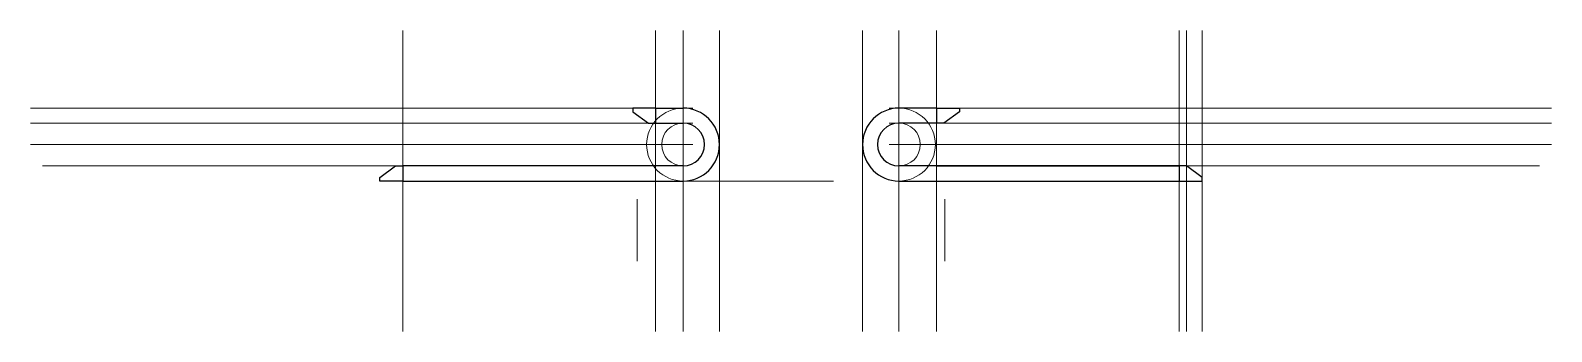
# Model space of a CAD drawing. Header units: millimetres. Extents: x -538 to 5863, y -404 to 2062.
# Drawn here: x 3337 to 5863, y 1189 to 1689 of the extents above; entities that cross this region are included whole.
import ezdxf

# ---------------------------------------------------------------- set-up
doc = ezdxf.new("R2010")
doc.units = ezdxf.units.MM
doc.layers.add('CHAINE', color=2, linetype='CONTINUOUS', lineweight=25, true_color=0xffff00)
doc.layers.add('construction', color=6, linetype='CONTINUOUS', lineweight=0, true_color=0xff00ff)

msp = doc.modelspace()

# ---------------------------------------------------------------- linework, layer by layer
at = {"layer": 'CHAINE'}
for p, q in [((4375.3, 1559.5), (4337.3, 1559.5)), ((4337.3, 1559.5), (4337.3, 1553.5)), ((4337.3, 1553.5), (4363.3, 1534.5)), ((4375.3, 1559.5), (4375.3, 1534.5)), ((4375.3, 1559.5), (4420.8, 1559.5)), ((4841.7, 1559.5), (4779.2, 1559.5)), ((4841.7, 1559.5), (4841.7, 1534.5)), ((4841.7, 1559.5), (4879.7, 1559.5)), ((4879.7, 1553.5), (4853.7, 1534.5)), ((4879.7, 1559.5), (4879.7, 1553.5)), ((4363.3, 1534.5), (4375.3, 1534.5)), ((4375.3, 1534.5), (4420.8, 1534.5)), ((4841.7, 1534.5), (4779.2, 1534.5)), ((4853.7, 1534.5), (4841.7, 1534.5)), ((3917.3, 1444.5), (3943.3, 1463.5)), ((3917.3, 1438.5), (3917.3, 1444.5)), ((3943.3, 1463.5), (3955.3, 1463.5)), ((3955.3, 1463.5), (3955.3, 1438.5)), ((4420.8, 1463.5), (3955.3, 1463.5)), ((5244.7, 1463.5), (4779.2, 1463.5)), ((4841.7, 1463.5), (5244.7, 1463.5)), ((5244.7, 1463.5), (5244.7, 1438.5)), ((5256.7, 1463.5), (5244.7, 1463.5)), ((5282.7, 1444.5), (5256.7, 1463.5)), ((5282.7, 1438.5), (5282.7, 1444.5)), ((3955.3, 1438.5), (3917.3, 1438.5)), ((3955.3, 1438.5), (4420.8, 1438.5)), ((4779.2, 1438.5), (5244.7, 1438.5)), ((5244.7, 1438.5), (5282.7, 1438.5))]:
    msp.add_line(p, q, dxfattribs=at)
for centre, radius, start, end in [((4420.8, 1499), 60.5, 270, 90), ((4779.2, 1499), 60.5, 90, 270), ((4420.8, 1499), 35.5, 270, 90), ((4779.2, 1499), 35.5, 90, 270)]:
    msp.add_arc(centre, radius, start, end, dxfattribs=at)
at = {"layer": 'construction'}
for p, q in [((3955.3, 1188.5), (3955.3, 1688.5)), ((4375.3, 1188.5), (4375.3, 1688.5)), ((4420.8, 1188.5), (4420.8, 1688.5)), ((4481.3, 1188.5), (4481.3, 1688.5)), ((4718.7, 1188.5), (4718.7, 1688.5)), ((4779.2, 1188.5), (4779.2, 1688.5)), ((4841.7, 1188.5), (4841.7, 1688.5)), ((5244.7, 1188.5), (5244.7, 1688.5)), ((5256.7, 1188.5), (5256.7, 1688.5)), ((5282.7, 1188.5), (5282.7, 1688.5)), ((4437.3, 1559.5), (3337.3, 1559.5)), ((4762.7, 1559.5), (5862.7, 1559.5)), ((4437.3, 1534.5), (3337.3, 1534.5)), ((4762.7, 1534.5), (5862.7, 1534.5)), ((4437.3, 1499), (3337.3, 1499)), ((4762.7, 1499), (5862.7, 1499)), ((4417.3, 1463.5), (3357.3, 1463.5)), ((4782.7, 1463.5), (5842.7, 1463.5)), ((4170.8, 1438.5), (4670.8, 1438.5)), ((4344.8, 1408.5), (4344.8, 1305.5)), ((4855.2, 1408.5), (4855.2, 1305.5))]:
    msp.add_line(p, q, dxfattribs=at)
for centre, radius in [((4420.8, 1499), 60.5), ((4779.2, 1499), 60.5), ((4420.8, 1499), 35.5), ((4779.2, 1499), 35.5)]:
    msp.add_circle(centre, radius, dxfattribs=at)

doc.saveas('drawing.dxf')
